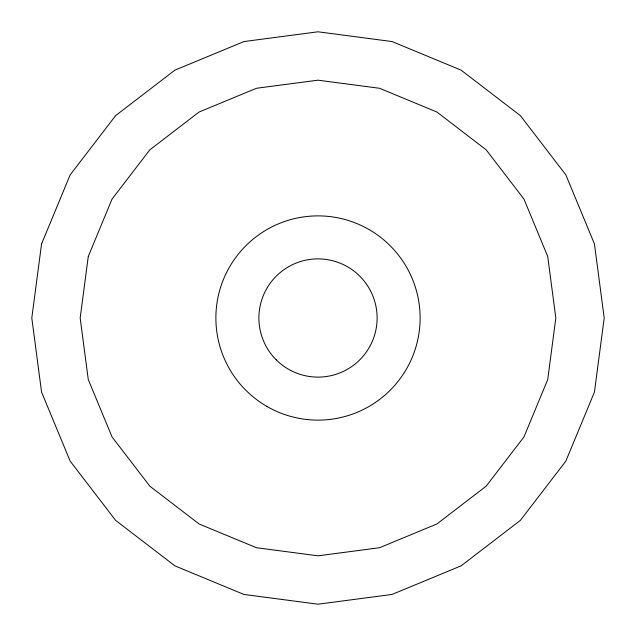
<?xml version="1.0" encoding="UTF-8"?>
<svg xmlns="http://www.w3.org/2000/svg" width="636" height="636" viewBox="0 0 636 636"><rect width="100%" height="100%" fill="white"/><g stroke="black" fill="none" stroke-linecap="round" stroke-linejoin="round"><path stroke-width="0.95" d="M41.555 243.93L31.8 318L41.555 392.07L70.143 461.1L115.625 520.375L174.9 565.857L243.93 594.445L318 604.2L392.07 594.445L461.1 565.857L520.375 520.375L565.857 461.1L594.445 392.07L604.2 318L594.445 243.93L565.857 174.9L520.375 115.625L461.1 70.143L392.07 41.555L318 31.8L243.93 41.555L174.9 70.143L115.625 115.625L70.143 174.9L41.555 243.93M88.277 256.443L80.176 318L88.277 379.557L112.031 436.916L149.834 486.166L199.084 523.969L256.443 547.723L318 555.824L379.557 547.723L436.916 523.969L486.166 486.166L523.969 436.916L547.723 379.557L555.824 318L547.723 256.443L523.969 199.084L486.166 149.834L436.916 112.031L379.557 88.277L318 80.176L256.443 88.277L199.084 112.031L149.834 149.834L112.031 199.084L88.277 256.443M276.199 359.801A59.124 59.124 0 0 0 375.105 333.304A59.124 59.124 0 0 0 302.696 260.895A59.124 59.124 0 0 0 276.199 359.801M266.937 406.436A102.118 102.118 0 0 0 420.118 318A102.118 102.118 0 0 0 266.937 229.564A102.118 102.118 0 0 0 266.937 406.436"/></g></svg>
